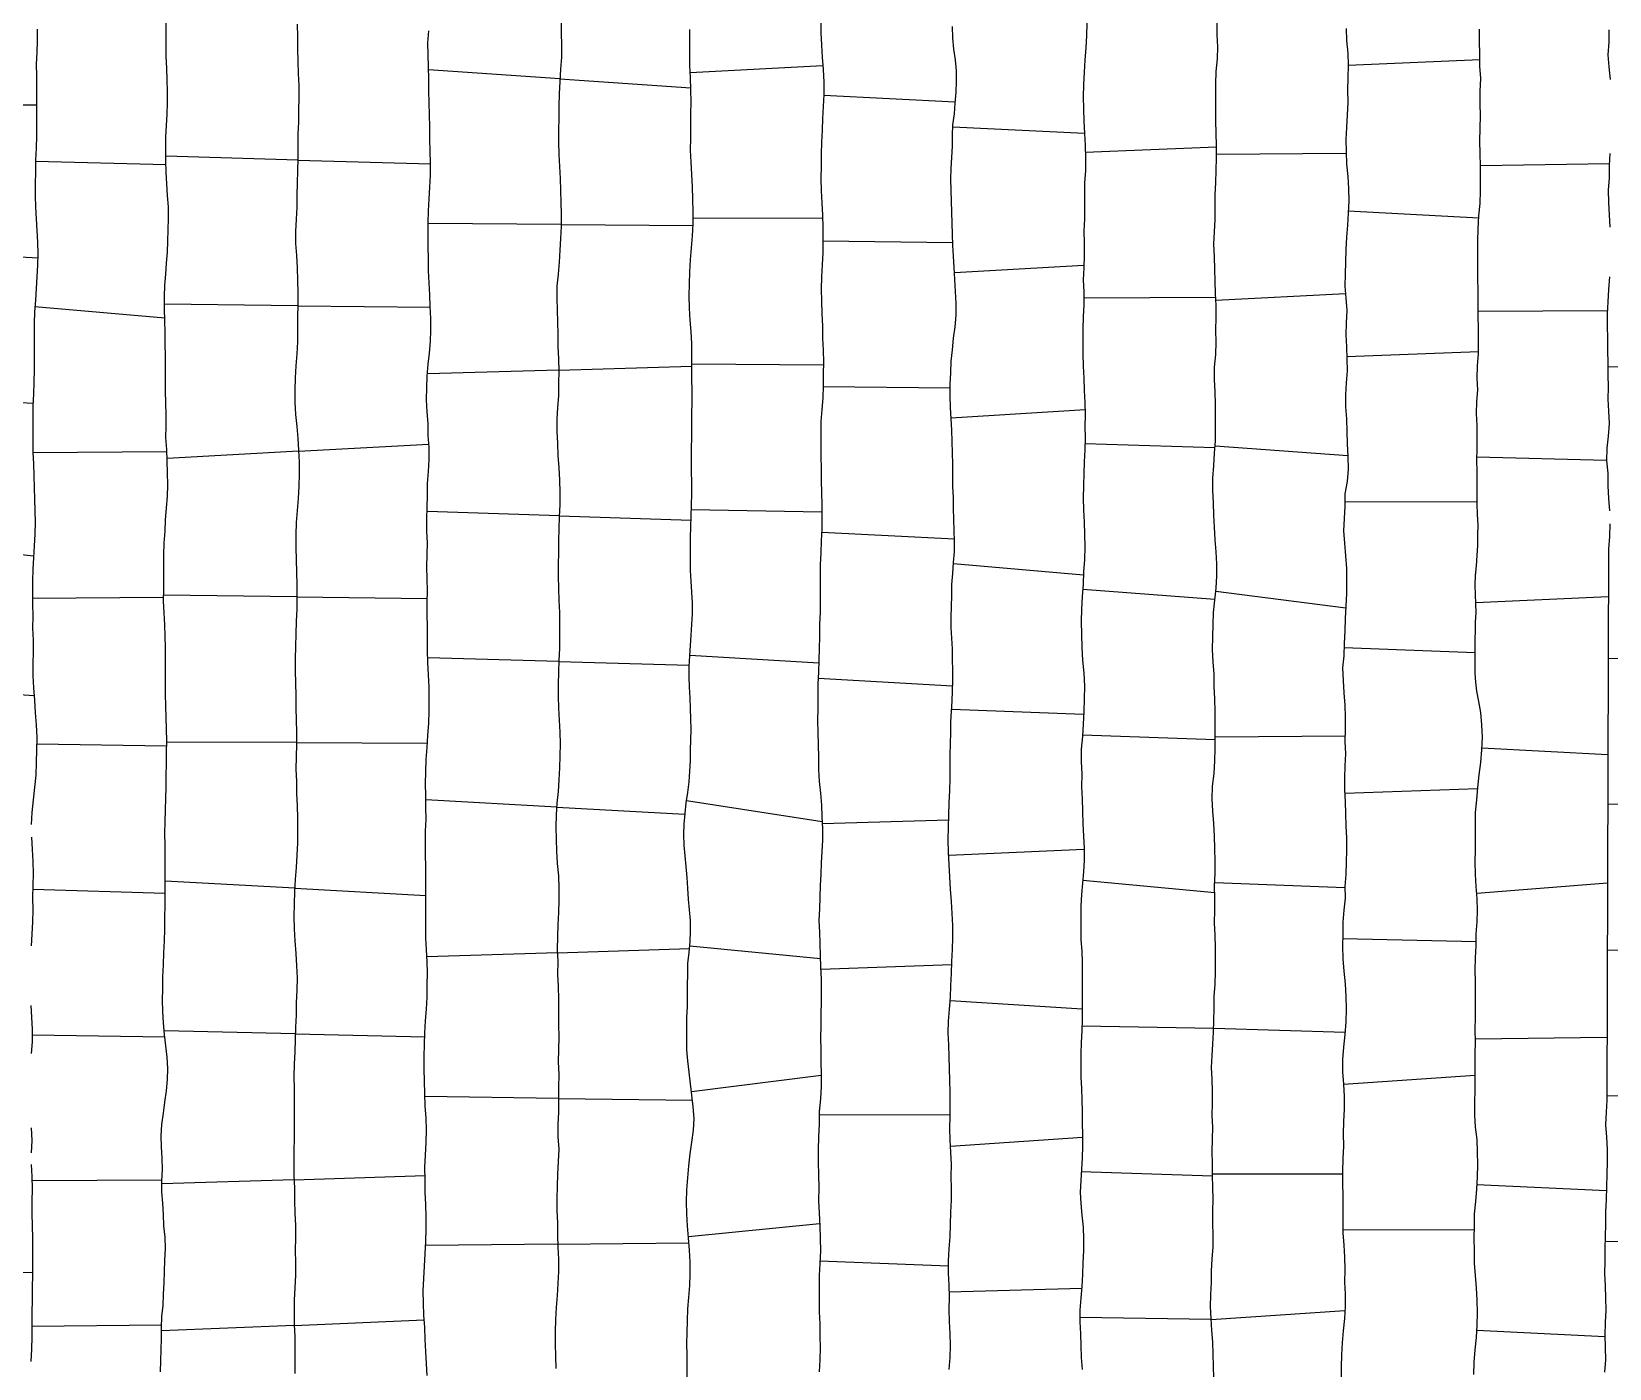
# Model space of a CAD drawing. Extents: x 703186 to 703989, y 1560402 to 1561368.
# Drawn here: x 703248.6 to 703302.7, y 1560748.1 to 1560793.9 of the extents above; entities that cross this region are included whole.
import ezdxf

# ---------------------------------------------------------------- set-up
doc = ezdxf.new("R2010")
doc.units = 0
doc.layers.add('10124_2002_REAL', color=30, linetype='Continuous')
doc.layers.add('AGROCAD PLL', color=7, linetype='Continuous')

msp = doc.modelspace()

# ---------------------------------------------------------------- linework, layer by layer
at = {"layer": '10124_2002_REAL'}
for points in [[(703248.7642, 1560794.0201), (703248.7584, 1560793.6133), (703248.7433, 1560793.2164), (703248.7297, 1560792.8188), (703248.7322, 1560792.4155), (703248.7356, 1560791.999), (703248.7322, 1560791.5863), (703248.7355, 1560791.1732), (703248.7358, 1560790.7609), (703248.7315, 1560790.3528), (703248.725, 1560789.9376), (703248.708, 1560789.5203), (703248.6973, 1560789.1178), (703248.6871, 1560788.7096), (703248.6871, 1560788.3043), (703248.7015, 1560787.9104), (703248.7238, 1560787.5139), (703248.7512, 1560787.1158), (703248.7694, 1560786.7109), (703248.7855, 1560786.3104), (703248.7727, 1560785.9181), (703248.7491, 1560785.5196), (703248.7209, 1560785.118), (703248.7019, 1560784.7204), (703248.668, 1560784.3236), (703248.6597, 1560783.9243), (703248.6516, 1560783.5335), (703248.6535, 1560783.1425), (703248.6592, 1560782.7377), (703248.6538, 1560782.3265), (703248.648, 1560781.9126), (703248.631, 1560781.5006), (703248.6161, 1560781.0925), (703248.612, 1560780.6891), (703248.6169, 1560780.2892), (703248.6142, 1560779.8914), (703248.6165, 1560779.4986), (703248.6299, 1560779.104), (703248.6473, 1560778.6961), (703248.6551, 1560778.2842), (703248.6694, 1560777.8945), (703248.6852, 1560777.4946), (703248.6894, 1560777.0955), (703248.683, 1560776.6955), (703248.6535, 1560776.2913), (703248.6347, 1560775.8815), (703248.6146, 1560775.4916), (703248.6014, 1560775.0835), (703248.5969, 1560774.6874), (703248.5997, 1560774.2909), (703248.6091, 1560773.8833), (703248.5998, 1560773.4707), (703248.6179, 1560773.0624), (703248.624, 1560772.658), (703248.6134, 1560772.2537), (703248.6166, 1560771.8415), (703248.6319, 1560771.4239), (703248.6634, 1560770.9974), (703248.6951, 1560770.5731), (703248.7218, 1560770.1553), (703248.7492, 1560769.7227), (703248.7421, 1560769.2908), (703248.7234, 1560768.8638), (703248.7087, 1560768.4347), (703248.6662, 1560768.0078), (703248.6209, 1560767.585), (703248.5815, 1560767.1554), (703248.5546, 1560766.7344)], [(703252.9959, 1560747.9618), (703252.9996, 1560748.3391), (703253.0141, 1560748.7272), (703253.021, 1560749.1039), (703253.0247, 1560749.4754), (703253.0394, 1560749.8655), (703253.0782, 1560750.2406), (703253.0992, 1560750.6273), (703253.1127, 1560751.0159), (703253.133, 1560751.4049), (703253.144, 1560751.8011), (703253.1621, 1560752.1941), (703253.1553, 1560752.5795), (703253.1003, 1560752.971), (703253.0943, 1560753.3576), (703253.0715, 1560753.749), (703253.0419, 1560754.1383), (703253.0387, 1560754.5195), (703253.0567, 1560754.9049), (703253.0426, 1560755.2893), (703253.023, 1560755.6831), (703253.0144, 1560756.0611), (703253.0353, 1560756.4473), (703253.0895, 1560756.8358), (703253.1366, 1560757.2188), (703253.1911, 1560757.6034), (703253.2287, 1560757.9915), (703253.2388, 1560758.3726), (703253.2196, 1560758.7617), (703253.1734, 1560759.1445), (703253.1245, 1560759.5348), (703253.0896, 1560759.9314), (703253.0686, 1560760.3199), (703253.0629, 1560760.7106), (703253.0668, 1560761.1099), (703253.0727, 1560761.5159), (703253.0918, 1560761.9266), (703253.1049, 1560762.3328), (703253.1291, 1560762.7446), (703253.1362, 1560763.1388), (703253.1383, 1560763.5499), (703253.154, 1560763.9634), (703253.1478, 1560764.3798), (703253.1488, 1560764.7997), (703253.1509, 1560765.2125), (703253.1478, 1560765.6253), (703253.1476, 1560766.03), (703253.1427, 1560766.4347), (703253.1541, 1560766.8392), (703253.1634, 1560767.2379), (703253.1737, 1560767.633), (703253.1852, 1560768.0284), (703253.1887, 1560768.4154), (703253.1919, 1560768.81), (703253.1953, 1560769.2045), (703253.2031, 1560769.6067), (703253.1956, 1560770.009), (703253.1829, 1560770.4099), (703253.1695, 1560770.8031), (703253.1669, 1560771.1921), (703253.1624, 1560771.5933), (703253.1611, 1560771.9897), (703253.1672, 1560772.3913), (703253.1568, 1560772.798), (703253.1521, 1560773.1964), (703253.1356, 1560773.5913), (703253.1116, 1560773.9965), (703253.0959, 1560774.4007), (703253.1013, 1560774.7936), (703253.1017, 1560775.1957), (703253.101, 1560775.5898), (703253.1079, 1560775.9854), (703253.1207, 1560776.3891), (703253.1491, 1560776.7949), (703253.1594, 1560777.1811), (703253.1945, 1560777.5939), (703253.2341, 1560777.9923), (703253.2459, 1560778.3894), (703253.2358, 1560778.7949), (703253.2166, 1560779.2047), (703253.2044, 1560779.6048), (703253.1792, 1560780.0057), (703253.1807, 1560780.4021), (703253.1824, 1560780.8051), (703253.1706, 1560781.2005), (703253.1588, 1560781.6031), (703253.1597, 1560782.0106), (703253.1669, 1560782.4121), (703253.1604, 1560782.8148), (703253.1524, 1560783.2125), (703253.1558, 1560783.6178), (703253.1414, 1560784.0237), (703253.1279, 1560784.4293), (703253.1303, 1560784.8348), (703253.1431, 1560785.2303), (703253.1685, 1560785.6094), (703253.2003, 1560785.9934), (703253.228, 1560786.3682), (703253.2455, 1560786.7442), (703253.2578, 1560787.1328), (703253.2608, 1560787.5251), (703253.262, 1560787.9175), (703253.2286, 1560788.3148), (703253.2055, 1560788.7079), (703253.186, 1560789.1024), (703253.1708, 1560789.5104), (703253.1724, 1560789.9147), (703253.1781, 1560790.3215), (703253.2, 1560790.7119), (703253.2194, 1560791.0992), (703253.2254, 1560791.4919), (703253.2268, 1560791.8842), (703253.2164, 1560792.2755), (703253.2039, 1560792.6732), (703253.1889, 1560793.079), (703253.1874, 1560793.4767), (703253.1813, 1560793.8613), (703253.1876, 1560794.262)], [(703257.6801, 1560794.1831), (703257.6927, 1560793.7567), (703257.6878, 1560793.3297), (703257.6978, 1560792.9107), (703257.716, 1560792.4953), (703257.7352, 1560792.0822), (703257.7374, 1560791.6572), (703257.7298, 1560791.2395), (703257.7194, 1560790.8274), (703257.7066, 1560790.4096), (703257.6977, 1560789.9925), (703257.7001, 1560789.5791), (703257.6883, 1560789.1622), (703257.6733, 1560788.7447), (703257.6693, 1560788.3243), (703257.6675, 1560787.9085), (703257.6412, 1560787.5009), (703257.6234, 1560787.0792), (703257.627, 1560786.6641), (703257.6598, 1560786.2488), (703257.6732, 1560785.8248), (703257.687, 1560785.3972), (703257.6979, 1560784.9765), (703257.6978, 1560784.5603), (703257.6929, 1560784.1367), (703257.6954, 1560783.7159), (703257.6958, 1560783.2977), (703257.6666, 1560782.8819), (703257.6357, 1560782.4655), (703257.6069, 1560782.0593), (703257.5991, 1560781.6361), (703257.5987, 1560781.2192), (703257.6247, 1560780.8054), (703257.662, 1560780.3858), (703257.6959, 1560779.9761), (703257.7258, 1560779.5751), (703257.7486, 1560779.1616), (703257.7447, 1560778.7491), (703257.7311, 1560778.3385), (703257.7077, 1560777.9244), (703257.6755, 1560777.5093), (703257.6436, 1560777.097), (703257.6287, 1560776.6705), (703257.631, 1560776.2417), (703257.6499, 1560775.8105), (703257.6586, 1560775.388), (703257.6717, 1560774.9663), (703257.6717, 1560774.5479), (703257.6661, 1560774.1222), (703257.6473, 1560773.7018), (703257.6336, 1560773.2777), (703257.616, 1560772.8447), (703257.6118, 1560772.4194), (703257.6141, 1560772.0031), (703257.6205, 1560771.5863), (703257.6275, 1560771.1674), (703257.6289, 1560770.7365), (703257.6389, 1560770.3178), (703257.658, 1560769.9007), (703257.6568, 1560769.4778), (703257.6398, 1560769.059), (703257.6383, 1560768.6307), (703257.651, 1560768.2145), (703257.6578, 1560767.7971), (703257.6763, 1560767.3774), (703257.6865, 1560766.9561), (703257.6862, 1560766.5315), (703257.6895, 1560766.1091), (703257.6711, 1560765.6839), (703257.647, 1560765.2603), (703257.6148, 1560764.8501), (703257.5923, 1560764.4388), (703257.5734, 1560764.0128), (703257.5639, 1560763.585), (703257.5731, 1560763.1638), (703257.5937, 1560762.7456), (703257.6307, 1560762.3137), (703257.6534, 1560761.8913), (703257.6793, 1560761.478), (703257.6677, 1560761.0518), (703257.6493, 1560760.6238), (703257.6398, 1560760.1991), (703257.6249, 1560759.7825), (703257.615, 1560759.3631), (703257.6018, 1560758.9409), (703257.5793, 1560758.5175), (703257.5628, 1560758.0954), (703257.5708, 1560757.6708), (703257.5787, 1560757.2459), (703257.5738, 1560756.8213), (703257.5779, 1560756.4051), (703257.5772, 1560755.9768), (703257.563, 1560755.5459), (703257.5599, 1560755.1168), (703257.5687, 1560754.6947), (703257.5817, 1560754.2711), (703257.5833, 1560753.8404), (703257.595, 1560753.4098), (703257.6188, 1560752.9813), (703257.6188, 1560752.5558), (703257.6079, 1560752.1372), (703257.6176, 1560751.7004), (703257.6215, 1560751.277), (703257.5952, 1560750.8498), (703257.5703, 1560750.4264), (703257.573, 1560750.008), (703257.5774, 1560749.5875), (703257.5948, 1560749.1719), (703257.6016, 1560748.7535), (703257.6032, 1560748.3319), (703257.5966, 1560747.9079)], [(703262.1355, 1560747.8424), (703262.1203, 1560748.2447), (703262.0963, 1560748.6593), (703262.0731, 1560749.0792), (703262.0586, 1560749.4918), (703262.0281, 1560749.906), (703262.0087, 1560750.327), (703262.0045, 1560750.7439), (703262.026, 1560751.1712), (703262.0449, 1560751.5917), (703262.0698, 1560752.0078), (703262.0926, 1560752.4329), (703262.0999, 1560752.8557), (703262.1036, 1560753.2832), (703262.0887, 1560753.7066), (703262.0742, 1560754.1284), (703262.0692, 1560754.5533), (703262.0623, 1560754.9764), (703262.0789, 1560755.397), (703262.1005, 1560755.8287), (703262.11, 1560756.2527), (703262.0989, 1560756.6636), (703262.0651, 1560757.094), (703262.058, 1560757.5131), (703262.0441, 1560757.9329), (703262.0356, 1560758.3578), (703262.0331, 1560758.7782), (703262.0468, 1560759.1907), (703262.0575, 1560759.5947), (703262.0797, 1560760.0009), (703262.1099, 1560760.4079), (703262.1326, 1560760.8219), (703262.1437, 1560761.234), (703262.1525, 1560761.6386), (703262.134, 1560762.0429), (703262.1189, 1560762.4428), (703262.0965, 1560762.8537), (703262.0933, 1560763.2747), (703262.0912, 1560763.6844), (703262.0892, 1560764.0899), (703262.0883, 1560764.4994), (703262.0955, 1560764.8938), (703262.0884, 1560765.2953), (703262.0804, 1560765.695), (703262.0833, 1560766.0939), (703262.0807, 1560766.5085), (703262.1035, 1560766.9183), (703262.095, 1560767.3239), (703262.0903, 1560767.7358), (703262.085, 1560768.1371), (703262.0893, 1560768.5422), (703262.1057, 1560768.9711), (703262.1336, 1560769.3801), (703262.1658, 1560769.7923), (703262.1931, 1560770.2095), (703262.2031, 1560770.6239), (703262.2094, 1560771.0393), (703262.2046, 1560771.4552), (703262.186, 1560771.8746), (703262.1624, 1560772.2911), (703262.1467, 1560772.7051), (703262.1465, 1560773.1103), (703262.1441, 1560773.5221), (703262.1433, 1560773.9354), (703262.1343, 1560774.3464), (703262.1511, 1560774.7562), (703262.1356, 1560775.1621), (703262.1321, 1560775.5778), (703262.1349, 1560775.994), (703262.1449, 1560776.3955), (703262.128, 1560776.7991), (703262.1297, 1560777.2094), (703262.1363, 1560777.619), (703262.152, 1560778.0255), (703262.1531, 1560778.4352), (703262.1814, 1560778.8505), (703262.2098, 1560779.2617), (703262.202, 1560779.6658), (703262.1765, 1560780.0786), (703262.1686, 1560780.4855), (703262.1363, 1560780.8907), (703262.1138, 1560781.3068), (703262.1225, 1560781.7189), (703262.1437, 1560782.1187), (703262.1761, 1560782.5216), (703262.2228, 1560782.9077), (703262.2575, 1560783.2979), (703262.2695, 1560783.6975), (703262.2677, 1560784.0963), (703262.2461, 1560784.502), (703262.2338, 1560784.9004), (703262.2105, 1560785.316), (703262.1848, 1560785.7318), (703262.1849, 1560786.1435), (703262.1721, 1560786.5606), (703262.1674, 1560786.9685), (703262.1715, 1560787.3747), (703262.1862, 1560787.781), (703262.2085, 1560788.1911), (703262.2299, 1560788.5983), (703262.2491, 1560789.008), (703262.255, 1560789.4261), (703262.2384, 1560789.8319), (703262.2305, 1560790.2425), (703262.2271, 1560790.6624), (703262.2188, 1560791.0786), (703262.2093, 1560791.4883), (703262.1999, 1560791.9048), (703262.1994, 1560792.3126), (703262.1858, 1560792.7272), (703262.1711, 1560793.1412), (703262.1645, 1560793.55), (703262.2006, 1560793.9609)], [(703266.733, 1560794.3024), (703266.7372, 1560793.886), (703266.7481, 1560793.4723), (703266.7427, 1560793.0509), (703266.7162, 1560792.6386), (703266.6873, 1560792.222), (703266.6706, 1560791.798), (703266.6507, 1560791.3783), (703266.6507, 1560790.9647), (703266.6451, 1560790.5541), (703266.6439, 1560790.1356), (703266.6512, 1560789.7182), (703266.6729, 1560789.3014), (703266.6958, 1560788.8977), (703266.714, 1560788.4874), (703266.7223, 1560788.0724), (703266.7394, 1560787.6672), (703266.7366, 1560787.2486), (703266.7107, 1560786.8375), (703266.6914, 1560786.4332), (703266.6707, 1560786.0226), (703266.6357, 1560785.6123), (703266.5843, 1560785.2038), (703266.5896, 1560784.794), (703266.6017, 1560784.3801), (703266.6071, 1560783.9672), (703266.6212, 1560783.5506), (703266.6258, 1560783.13), (703266.6391, 1560782.7055), (703266.6513, 1560782.2896), (703266.6474, 1560781.8697), (703266.6377, 1560781.4454), (703266.6065, 1560781.0399), (703266.5904, 1560780.6361), (703266.5851, 1560780.2261), (703266.6055, 1560779.8059), (703266.6255, 1560779.39), (703266.6524, 1560778.9674), (703266.6748, 1560778.5508), (703266.6864, 1560778.1292), (703266.6841, 1560777.7078), (703266.6705, 1560777.2921), (703266.6497, 1560776.8774), (703266.6448, 1560776.4659), (703266.6404, 1560776.0617), (703266.6274, 1560775.6609), (703266.6355, 1560775.2511), (703266.6454, 1560774.8293), (703266.6564, 1560774.4185), (703266.673, 1560774.0067), (703266.6761, 1560773.5958), (703266.6753, 1560773.1861), (703266.6733, 1560772.7749), (703266.6507, 1560772.3716), (703266.6394, 1560771.9613), (703266.6291, 1560771.5486), (703266.6316, 1560771.1412), (703266.6487, 1560770.7305), (703266.6659, 1560770.3213), (703266.6851, 1560769.9034), (703266.6994, 1560769.4991), (703266.6917, 1560769.0884), (703266.674, 1560768.6763), (703266.6587, 1560768.2752), (703266.6295, 1560767.8675), (703266.5913, 1560767.4704), (703266.5685, 1560767.0642), (703266.5522, 1560766.6513), (703266.56, 1560766.2354), (703266.5744, 1560765.8188), (703266.6028, 1560765.4029), (703266.6404, 1560764.9784), (703266.6584, 1560764.5601), (703266.6548, 1560764.1407), (703266.6391, 1560763.723), (703266.6197, 1560763.3123), (703266.6051, 1560762.8887), (703266.6008, 1560762.462), (703266.6146, 1560762.0369), (703266.6136, 1560761.6059), (703266.6302, 1560761.1766), (703266.6436, 1560760.746), (703266.6393, 1560760.3199), (703266.646, 1560759.8819), (703266.6513, 1560759.4437), (703266.6433, 1560759.0168), (703266.6328, 1560758.5957), (703266.6493, 1560758.1603), (703266.6468, 1560757.7319), (703266.6408, 1560757.3014), (703266.6383, 1560756.8719), (703266.6194, 1560756.4495), (703266.623, 1560756.029), (703266.6502, 1560755.6038), (703266.6341, 1560755.1765), (703266.6118, 1560754.7503), (703266.6003, 1560754.3243), (703266.5851, 1560753.9089), (703266.5913, 1560753.491), (703266.6056, 1560753.083), (703266.6109, 1560752.6664), (703266.615, 1560752.2465), (703266.6399, 1560751.8266), (703266.6464, 1560751.4048), (703266.6186, 1560750.9923), (703266.5976, 1560750.5811), (703266.567, 1560750.168), (703266.5395, 1560749.7579), (703266.5327, 1560749.3365), (703266.5338, 1560748.9127), (703266.5416, 1560748.4994), (703266.5527, 1560748.0758)], [(703271.0511, 1560747.7701), (703271.0551, 1560748.1609), (703271.0588, 1560748.55), (703271.0505, 1560748.9321), (703271.0548, 1560749.3195), (703271.0703, 1560749.7206), (703271.0802, 1560750.1257), (703271.1175, 1560750.518), (703271.1467, 1560750.9224), (703271.1542, 1560751.3247), (703271.1556, 1560751.7331), (703271.1337, 1560752.143), (703271.1077, 1560752.5644), (703271.0667, 1560752.9792), (703271.0438, 1560753.3894), (703271.03, 1560753.8004), (703271.0403, 1560754.2034), (703271.0742, 1560754.6186), (703271.1085, 1560755.0302), (703271.163, 1560755.4443), (703271.2211, 1560755.8482), (703271.2788, 1560756.2495), (703271.294, 1560756.6513), (703271.2646, 1560757.0533), (703271.218, 1560757.4536), (703271.1684, 1560757.8486), (703271.1296, 1560758.2461), (703271.0758, 1560758.6298), (703271.0475, 1560759.0074), (703271.0457, 1560759.3879), (703271.0415, 1560759.7616), (703271.0413, 1560760.1256), (703271.0635, 1560760.4898), (703271.0644, 1560760.8573), (703271.0723, 1560761.2275), (703271.0817, 1560761.6027), (703271.0834, 1560761.9742), (703271.1218, 1560762.3539), (703271.1569, 1560762.7202), (703271.1747, 1560763.0838), (703271.1734, 1560763.4469), (703271.1415, 1560763.8132), (703271.1058, 1560764.1776), (703271.0802, 1560764.5563), (703271.0584, 1560764.9243), (703271.0231, 1560765.2975), (703270.99, 1560765.6638), (703270.9534, 1560766.0334), (703270.9399, 1560766.3965), (703270.9588, 1560766.7551), (703270.9838, 1560767.1105), (703271.0245, 1560767.4767), (703271.0795, 1560767.8344), (703271.1254, 1560768.1976), (703271.1511, 1560768.5627), (703271.1665, 1560768.9203), (703271.1732, 1560769.2846), (703271.1869, 1560769.6376), (703271.1944, 1560769.9946), (703271.1845, 1560770.358), (703271.1733, 1560770.7195), (703271.1608, 1560771.0788), (703271.1363, 1560771.4436), (703271.1226, 1560771.8031), (703271.1272, 1560772.1595), (703271.1485, 1560772.52), (703271.1701, 1560772.881), (703271.1942, 1560773.234), (703271.2177, 1560773.5982), (703271.2342, 1560773.9652), (703271.2391, 1560774.3338), (703271.2164, 1560774.7116), (703271.1911, 1560775.0844), (703271.1731, 1560775.4551), (703271.1727, 1560775.8254), (703271.172, 1560776.1959), (703271.1728, 1560776.5669), (703271.1864, 1560776.9461), (703271.1933, 1560777.3108), (703271.1998, 1560777.6878), (703271.2167, 1560778.0753), (703271.2183, 1560778.4631), (703271.202, 1560778.8508), (703271.2043, 1560779.2435), (703271.2091, 1560779.6295), (703271.2172, 1560780.0267), (703271.2113, 1560780.4279), (703271.215, 1560780.826), (703271.2274, 1560781.2206), (703271.2338, 1560781.6215), (703271.2204, 1560782.0273), (703271.2134, 1560782.431), (703271.217, 1560782.8379), (703271.2198, 1560783.2344), (703271.1958, 1560783.6348), (703271.1581, 1560784.0385), (703271.1397, 1560784.4498), (703271.1237, 1560784.8665), (703271.1355, 1560785.2826), (703271.1524, 1560785.6952), (703271.1697, 1560786.1089), (703271.2026, 1560786.5185), (703271.2423, 1560786.9229), (703271.262, 1560787.3351), (703271.2604, 1560787.7562), (703271.2541, 1560788.185), (703271.2398, 1560788.6101), (703271.2169, 1560789.0344), (703271.1914, 1560789.4509), (703271.1746, 1560789.8633), (703271.1788, 1560790.2811), (703271.1773, 1560790.7014), (703271.18, 1560791.1114), (703271.194, 1560791.5227), (703271.1871, 1560791.9403), (703271.1717, 1560792.3529), (703271.1501, 1560792.7639), (703271.148, 1560793.1819), (703271.1512, 1560793.592), (703271.1504, 1560794.0002)], [(703275.6361, 1560794.302), (703275.6425, 1560793.8865), (703275.6594, 1560793.4646), (703275.6921, 1560793.0524), (703275.7167, 1560792.6294), (703275.7425, 1560792.1921), (703275.7465, 1560791.7734), (703275.7257, 1560791.3641), (703275.6938, 1560790.9525), (703275.6819, 1560790.5467), (703275.6619, 1560790.1404), (703275.6491, 1560789.7312), (703275.6504, 1560789.3168), (703275.6459, 1560788.896), (703275.6511, 1560788.4724), (703275.6771, 1560788.0559), (703275.7006, 1560787.6337), (703275.7099, 1560787.2116), (703275.7158, 1560786.7834), (703275.7103, 1560786.3502), (703275.686, 1560785.9325), (703275.6608, 1560785.5211), (703275.65, 1560785.0973), (703275.6611, 1560784.6815), (703275.6763, 1560784.2635), (703275.6944, 1560783.8323), (703275.7032, 1560783.4206), (703275.7192, 1560783.0099), (703275.731, 1560782.598), (703275.7251, 1560782.1898), (703275.7179, 1560781.7813), (703275.7144, 1560781.3752), (703275.6784, 1560780.967), (703275.6418, 1560780.5628), (703275.6366, 1560780.1642), (703275.6386, 1560779.7709), (703275.6466, 1560779.3602), (703275.6501, 1560778.9503), (703275.6558, 1560778.5344), (703275.6618, 1560778.1165), (703275.6812, 1560777.6994), (703275.6815, 1560777.2849), (703275.6795, 1560776.879), (703275.6589, 1560776.4674), (703275.6416, 1560776.0567), (703275.6214, 1560775.6571), (703275.6148, 1560775.2502), (703275.6154, 1560774.8425), (703275.6168, 1560774.4341), (703275.6134, 1560774.0165), (703275.5986, 1560773.5983), (703275.593, 1560773.1864), (703275.5844, 1560772.7792), (703275.5754, 1560772.379), (703275.5613, 1560771.9676), (703275.5376, 1560771.5616), (703275.5432, 1560771.1451), (703275.5337, 1560770.7227), (703275.5289, 1560770.3046), (703275.5436, 1560769.8914), (703275.5539, 1560769.4687), (703275.5616, 1560769.0435), (703275.5638, 1560768.6289), (703275.5875, 1560768.2139), (703275.6294, 1560767.8094), (703275.6598, 1560767.4006), (703275.6813, 1560766.9957), (703275.6935, 1560766.599), (703275.6934, 1560766.1989), (703275.6799, 1560765.8143), (703275.654, 1560765.4218), (703275.6405, 1560765.0315), (703275.6241, 1560764.6411), (703275.6056, 1560764.2436), (703275.5913, 1560763.846), (703275.5748, 1560763.4495), (703275.5929, 1560763.0468), (703275.6118, 1560762.6537), (703275.6221, 1560762.2486), (703275.6341, 1560761.8459), (703275.649, 1560761.4463), (703275.6562, 1560761.0442), (703275.6561, 1560760.6478), (703275.6424, 1560760.241), (703275.637, 1560759.8358), (703275.6317, 1560759.4297), (703275.637, 1560759.0104), (703275.6431, 1560758.5838), (703275.6507, 1560758.1678), (703275.6546, 1560757.7496), (703275.6253, 1560757.3293), (703275.585, 1560756.8999), (703275.5868, 1560756.4597), (703275.5622, 1560756.0223), (703275.5474, 1560755.5809), (703275.5458, 1560755.1548), (703275.5606, 1560754.7183), (703275.5755, 1560754.2781), (703275.5663, 1560753.8447), (703275.5835, 1560753.4079), (703275.6057, 1560752.9647), (703275.6215, 1560752.538), (703275.6255, 1560752.1114), (703275.6087, 1560751.6837), (703275.5801, 1560751.2656), (703275.5852, 1560750.8438), (703275.585, 1560750.4247), (703275.5844, 1560750.0195), (703275.6064, 1560749.6093), (703275.6061, 1560749.2025), (703275.6181, 1560748.785), (703275.6069, 1560748.3772), (703275.588, 1560747.972)], [(703280.0465, 1560748.0448), (703280.0735, 1560748.4586), (703280.0903, 1560748.8674), (703280.0785, 1560749.2845), (703280.0589, 1560749.6917), (703280.0464, 1560750.1087), (703280.0543, 1560750.5256), (703280.0432, 1560750.9353), (703280.0206, 1560751.3498), (703280.016, 1560751.7679), (703280.043, 1560752.1865), (703280.0732, 1560752.6016), (703280.0879, 1560753.0199), (703280.0993, 1560753.4374), (703280.126, 1560753.8549), (703280.1236, 1560754.255), (703280.1167, 1560754.668), (703280.1204, 1560755.0829), (703280.1034, 1560755.4976), (703280.0743, 1560755.9158), (703280.0661, 1560756.329), (703280.0751, 1560756.7382), (703280.0834, 1560757.1549), (703280.0784, 1560757.5595), (703280.0723, 1560757.9674), (703280.0608, 1560758.3724), (703280.0466, 1560758.7749), (703280.0277, 1560759.1826), (703280.0068, 1560759.5944), (703280.0249, 1560759.9965), (703280.0595, 1560760.4028), (703280.0846, 1560760.8093), (703280.104, 1560761.2189), (703280.1195, 1560761.6305), (703280.1312, 1560762.0381), (703280.1554, 1560762.45), (703280.1727, 1560762.8623), (703280.172, 1560763.2723), (703280.1474, 1560763.6859), (703280.1213, 1560764.1015), (703280.0876, 1560764.5184), (703280.0695, 1560764.9439), (703280.0422, 1560765.3655), (703280.0244, 1560765.7841), (703280.0134, 1560766.2083), (703280.0211, 1560766.642), (703280.0338, 1560767.0623), (703280.0472, 1560767.4808), (703280.0665, 1560767.9017), (703280.0782, 1560768.3189), (703280.0797, 1560768.7271), (703280.0836, 1560769.1285), (703280.0931, 1560769.5156), (703280.1031, 1560769.8865), (703280.1066, 1560770.2573), (703280.1297, 1560770.6164), (703280.143, 1560770.9669), (703280.1551, 1560771.3206), (703280.1648, 1560771.674), (703280.17, 1560772.0327), (703280.16, 1560772.3996), (703280.1581, 1560772.7677), (703280.1405, 1560773.1297), (703280.116, 1560773.4931), (703280.108, 1560773.855), (703280.1219, 1560774.2182), (703280.1332, 1560774.59), (703280.1344, 1560774.9646), (703280.1642, 1560775.3441), (703280.1968, 1560775.7219), (703280.2248, 1560776.0908), (703280.2247, 1560776.4583), (703280.2125, 1560776.8264), (703280.2027, 1560777.2044), (703280.1946, 1560777.5777), (703280.1904, 1560777.9532), (703280.1712, 1560778.3262), (703280.1741, 1560778.7117), (703280.1699, 1560779.097), (703280.1638, 1560779.4821), (703280.1496, 1560779.874), (703280.1324, 1560780.2617), (703280.1148, 1560780.6517), (703280.0908, 1560781.0386), (703280.0813, 1560781.4355), (703280.0807, 1560781.8375), (703280.0971, 1560782.2338), (703280.1128, 1560782.6277), (703280.158, 1560783.0198), (703280.193, 1560783.4122), (703280.2548, 1560783.8034), (703280.2867, 1560784.2068), (703280.284, 1560784.6041), (703280.2622, 1560785.0193), (703280.2358, 1560785.43), (703280.2127, 1560785.8368), (703280.1896, 1560786.2246), (703280.1723, 1560786.6013), (703280.1598, 1560786.9838), (703280.1474, 1560787.357), (703280.1403, 1560787.7404), (703280.1277, 1560788.1215), (703280.1074, 1560788.4957), (703280.0982, 1560788.8682), (703280.1136, 1560789.2417), (703280.1401, 1560789.6189), (703280.1593, 1560789.9979), (703280.1535, 1560790.3645), (703280.1716, 1560790.7389), (703280.2237, 1560791.1126), (703280.2454, 1560791.4781), (703280.2836, 1560791.8508), (703280.2943, 1560792.2179), (703280.2983, 1560792.5877), (703280.2658, 1560792.9581), (703280.2063, 1560793.3322), (703280.1678, 1560793.7163), (703280.1597, 1560794.1115)], [(703284.7612, 1560794.2203), (703284.7548, 1560793.7983), (703284.7311, 1560793.3725), (703284.6979, 1560792.9556), (703284.6748, 1560792.5387), (703284.6536, 1560792.1196), (703284.6402, 1560791.7004), (703284.6558, 1560791.2841), (703284.6685, 1560790.8579), (703284.6885, 1560790.4391), (703284.7056, 1560790.0208), (703284.7222, 1560789.6014), (703284.7206, 1560789.1704), (703284.6913, 1560788.7498), (703284.6855, 1560788.3348), (703284.6914, 1560787.9162), (703284.6814, 1560787.5049), (703284.6617, 1560787.094), (703284.6752, 1560786.6798), (703284.6804, 1560786.2573), (703284.6627, 1560785.833), (703284.645, 1560785.4163), (703284.6612, 1560784.9968), (703284.6626, 1560784.5762), (703284.6397, 1560784.1547), (703284.6308, 1560783.7303), (703284.6292, 1560783.3025), (703284.6261, 1560782.876), (703284.645, 1560782.4622), (703284.6591, 1560782.0501), (703284.6783, 1560781.6272), (703284.6972, 1560781.2101), (703284.7139, 1560780.7924), (703284.7032, 1560780.3837), (703284.7059, 1560779.9879), (703284.6935, 1560779.5888), (703284.6746, 1560779.1749), (703284.6643, 1560778.7715), (703284.6499, 1560778.3622), (703284.6384, 1560777.9438), (703284.6515, 1560777.5235), (703284.6748, 1560777.1095), (703284.6837, 1560776.6869), (703284.6953, 1560776.2583), (703284.6841, 1560775.8268), (703284.6565, 1560775.3991), (703284.6392, 1560774.9779), (703284.6066, 1560774.5541), (703284.5843, 1560774.1271), (703284.5688, 1560773.6949), (703284.5783, 1560773.2506), (703284.592, 1560772.8096), (703284.6208, 1560772.3727), (703284.6595, 1560771.9334), (703284.6872, 1560771.4882), (703284.6709, 1560771.0473), (703284.6577, 1560770.6157), (703284.6354, 1560770.1793), (703284.6194, 1560769.7514), (703284.5728, 1560769.3227), (703284.5726, 1560768.9009), (703284.5975, 1560768.4672), (703284.5865, 1560768.0283), (703284.6042, 1560767.6151), (703284.6204, 1560767.1898), (703284.6333, 1560766.7588), (703284.6514, 1560766.3406), (703284.6709, 1560765.9161), (703284.6786, 1560765.5123), (703284.6569, 1560765.1164), (703284.6203, 1560764.7231), (703284.5866, 1560764.3373), (703284.5576, 1560763.9438), (703284.556, 1560763.5542), (703284.5576, 1560763.1658), (703284.566, 1560762.781), (703284.5891, 1560762.3952), (703284.6079, 1560762.0133), (703284.6097, 1560761.6185), (703284.604, 1560761.2223), (703284.6085, 1560760.8338), (703284.6025, 1560760.4436), (703284.6019, 1560760.0475), (703284.595, 1560759.6589), (703284.574, 1560759.2658), (703284.5576, 1560758.8688), (703284.5551, 1560758.4709), (703284.5654, 1560758.0774), (703284.5842, 1560757.6871), (703284.5892, 1560757.2899), (703284.607, 1560756.8906), (703284.6074, 1560756.4973), (703284.6227, 1560756.0983), (703284.6167, 1560755.7047), (703284.6041, 1560755.3098), (703284.5781, 1560754.9138), (703284.566, 1560754.5233), (703284.5425, 1560754.1314), (703284.5565, 1560753.7371), (703284.5976, 1560753.3406), (703284.6373, 1560752.93), (703284.6531, 1560752.5235), (703284.651, 1560752.1144), (703284.6345, 1560751.7118), (703284.6144, 1560751.3066), (703284.5974, 1560750.8972), (703284.5571, 1560750.4931), (703284.5306, 1560750.0836), (703284.5241, 1560749.6759), (703284.5445, 1560749.2737), (703284.5645, 1560748.867), (703284.5697, 1560748.4575), (703284.603, 1560748.0471)], [(703289.126, 1560747.7508), (703289.1108, 1560748.1558), (703289.0962, 1560748.5678), (703289.0843, 1560748.9817), (703289.0553, 1560749.3876), (703289.0281, 1560749.7941), (703289.0131, 1560750.2003), (703289.0238, 1560750.6161), (703289.0382, 1560751.0261), (703289.0464, 1560751.4312), (703289.0646, 1560751.8356), (703289.0982, 1560752.25), (703289.0997, 1560752.6587), (703289.094, 1560753.0674), (703289.091, 1560753.4773), (703289.0983, 1560753.8828), (703289.0901, 1560754.2921), (703289.0731, 1560754.699), (703289.0736, 1560755.1103), (703289.0702, 1560755.5266), (703289.0795, 1560755.9442), (703289.0836, 1560756.3529), (703289.07, 1560756.7602), (703289.0805, 1560757.1708), (703289.0789, 1560757.5851), (703289.0635, 1560757.9988), (703289.0474, 1560758.4062), (703289.0693, 1560758.8132), (703289.0937, 1560759.2095), (703289.114, 1560759.6105), (703289.127, 1560760.0161), (703289.1329, 1560760.4247), (703289.132, 1560760.8444), (703289.1675, 1560761.2651), (703289.1785, 1560761.6811), (703289.1832, 1560762.0999), (703289.1785, 1560762.5142), (703289.1696, 1560762.9393), (703289.1482, 1560763.3661), (703289.1624, 1560763.7965), (703289.1555, 1560764.22), (703289.1505, 1560764.6374), (703289.1677, 1560765.061), (703289.1726, 1560765.4858), (703289.1616, 1560765.9138), (703289.1508, 1560766.3437), (703289.1253, 1560766.77), (703289.0845, 1560767.1983), (703289.0658, 1560767.6213), (703289.0804, 1560768.0555), (703289.1309, 1560768.4911), (703289.1621, 1560768.9195), (703289.1735, 1560769.3385), (703289.1709, 1560769.7629), (703289.1727, 1560770.1922), (703289.1666, 1560770.6135), (703289.1541, 1560771.0442), (703289.1363, 1560771.4767), (703289.1312, 1560771.8983), (703289.1019, 1560772.3226), (703289.0765, 1560772.7457), (703289.0941, 1560773.1728), (703289.0946, 1560773.5987), (703289.1062, 1560774.0116), (703289.1528, 1560774.4317), (703289.206, 1560774.8488), (703289.2286, 1560775.2672), (703289.2209, 1560775.6745), (703289.1991, 1560776.0954), (703289.1717, 1560776.5052), (703289.1483, 1560776.9348), (703289.1213, 1560777.352), (703289.1135, 1560777.7708), (703289.0907, 1560778.1995), (703289.0883, 1560778.6126), (703289.1193, 1560779.0472), (703289.1479, 1560779.4726), (703289.1788, 1560779.8921), (703289.1811, 1560780.3123), (703289.1767, 1560780.7255), (703289.1742, 1560781.1496), (703289.1652, 1560781.5763), (703289.1423, 1560782.0003), (703289.1494, 1560782.4261), (703289.1883, 1560782.8574), (703289.1978, 1560783.2766), (703289.1878, 1560783.6971), (703289.2037, 1560784.1214), (703289.2054, 1560784.5363), (703289.1847, 1560784.9475), (703289.1641, 1560785.3674), (703289.1608, 1560785.7888), (703289.1494, 1560786.2118), (703289.1281, 1560786.6388), (703289.1411, 1560787.0653), (703289.1652, 1560787.482), (703289.1709, 1560787.9022), (703289.164, 1560788.3309), (703289.1922, 1560788.7623), (703289.2073, 1560789.1725), (703289.2133, 1560789.6001), (703289.21, 1560790.0288), (703289.2078, 1560790.452), (703289.1931, 1560790.8692), (703289.1863, 1560791.3015), (703289.191, 1560791.7355), (703289.1871, 1560792.143), (703289.2035, 1560792.568), (703289.2441, 1560792.9988), (703289.2597, 1560793.4109), (703289.2421, 1560793.8192), (703289.2332, 1560794.2379)], [(703293.6591, 1560794.043), (703293.6788, 1560793.625), (703293.7165, 1560793.1979), (703293.7348, 1560792.776), (703293.7149, 1560792.3496), (703293.7115, 1560791.919), (703293.7227, 1560791.4995), (703293.6972, 1560791.0772), (703293.6705, 1560790.6464), (703293.6513, 1560790.2358), (703293.6567, 1560789.8208), (703293.6736, 1560789.3861), (703293.7147, 1560788.9636), (703293.7404, 1560788.5481), (703293.7522, 1560788.133), (703293.7292, 1560787.7064), (703293.7132, 1560787.2917), (703293.6757, 1560786.8833), (703293.6558, 1560786.4563), (703293.6432, 1560786.0301), (703293.6286, 1560785.6158), (703293.6217, 1560785.1988), (703293.6531, 1560784.785), (703293.6806, 1560784.3615), (703293.6673, 1560783.9485), (703293.6549, 1560783.5344), (703293.669, 1560783.12), (703293.6839, 1560782.7123), (703293.6913, 1560782.2981), (703293.6674, 1560781.8839), (703293.6397, 1560781.4731), (703293.644, 1560781.0579), (703293.6728, 1560780.6461), (703293.6843, 1560780.2165), (703293.6958, 1560779.7903), (703293.7246, 1560779.3618), (703293.7296, 1560778.9246), (703293.6922, 1560778.507), (703293.6206, 1560778.0815), (703293.6218, 1560777.6574), (703293.5949, 1560777.2282), (703293.5719, 1560776.811), (703293.6082, 1560776.3862), (703293.6434, 1560775.9499), (703293.6694, 1560775.5213), (703293.678, 1560775.1006), (703293.6787, 1560774.6656), (703293.6554, 1560774.2312), (703293.6261, 1560773.8059), (703293.6188, 1560773.3773), (703293.5947, 1560772.9487), (703293.5786, 1560772.5261), (703293.5415, 1560772.1066), (703293.5622, 1560771.68), (703293.5819, 1560771.2568), (703293.6125, 1560770.8337), (703293.6294, 1560770.4152), (703293.6238, 1560770.0031), (703293.621, 1560769.5837), (703293.6356, 1560769.1645), (703293.6187, 1560768.7538), (703293.6053, 1560768.3372), (703293.6084, 1560767.9306), (703293.6224, 1560767.5237), (703293.6348, 1560767.1032), (703293.652, 1560766.6903), (703293.6756, 1560766.2716), (703293.6701, 1560765.8539), (703293.6649, 1560765.4414), (703293.6521, 1560765.0202), (703293.6205, 1560764.6098), (703293.6313, 1560764.2101), (703293.5801, 1560763.7966), (703293.5515, 1560763.393), (703293.5476, 1560762.9777), (703293.5386, 1560762.5609), (703293.5489, 1560762.1342), (703293.5869, 1560761.7054), (703293.6288, 1560761.2715), (703293.651, 1560760.8338), (703293.6618, 1560760.4052), (703293.6537, 1560759.9696), (703293.6196, 1560759.5324), (703293.5707, 1560759.101), (703293.536, 1560758.6787), (703293.5391, 1560758.2531), (703293.5673, 1560757.8307), (703293.5899, 1560757.4149), (703293.5984, 1560756.9761), (703293.5712, 1560756.55), (703293.5567, 1560756.1304), (703293.5662, 1560755.7004), (703293.5496, 1560755.279), (703293.5413, 1560754.84), (703293.5359, 1560754.4224), (703293.5522, 1560753.9985), (703293.5508, 1560753.575), (703293.5511, 1560753.1575), (703293.5515, 1560752.7378), (703293.5788, 1560752.3151), (703293.6076, 1560751.8942), (703293.6117, 1560751.4732), (703293.6102, 1560751.0441), (703293.6309, 1560750.6333), (703293.6265, 1560750.2121), (703293.6039, 1560749.7911), (703293.5548, 1560749.3723), (703293.5213, 1560748.9576), (703293.5065, 1560748.5443), (703293.4945, 1560748.1282), (703293.489, 1560747.7082)], [(703298.0414, 1560747.8782), (703298.0525, 1560748.3016), (703298.0903, 1560748.7237), (703298.1299, 1560749.1453), (703298.1517, 1560749.5686), (703298.1618, 1560749.9884), (703298.1512, 1560750.4189), (703298.1345, 1560750.8443), (703298.102, 1560751.2665), (703298.0635, 1560751.6906), (703298.0593, 1560752.1192), (703298.0516, 1560752.5459), (703298.0623, 1560752.9733), (703298.0681, 1560753.389), (703298.1131, 1560753.8097), (703298.1423, 1560754.2342), (703298.162, 1560754.6525), (703298.1764, 1560755.0773), (703298.1684, 1560755.5063), (703298.1525, 1560755.9302), (703298.1028, 1560756.353), (703298.0752, 1560756.7777), (703298.076, 1560757.2092), (703298.0815, 1560757.636), (703298.0852, 1560758.052), (703298.0925, 1560758.4643), (703298.0903, 1560758.8833), (703298.0976, 1560759.288), (703298.0918, 1560759.7065), (703298.0988, 1560760.1182), (703298.1008, 1560760.5266), (703298.103, 1560760.9456), (703298.1009, 1560761.3564), (703298.0825, 1560761.7571), (703298.1015, 1560762.1651), (703298.1252, 1560762.578), (703298.1224, 1560762.9851), (703298.1583, 1560763.3965), (703298.1665, 1560763.7939), (703298.1549, 1560764.2005), (703298.1228, 1560764.6064), (703298.0967, 1560765.021), (703298.0897, 1560765.4532), (703298.0998, 1560765.8781), (703298.0945, 1560766.2991), (703298.0972, 1560766.7272), (703298.1025, 1560767.1552), (703298.1447, 1560767.5836), (703298.1813, 1560768.0122), (703298.2256, 1560768.4442), (703298.276, 1560768.8656), (703298.3105, 1560769.2971), (703298.3343, 1560769.7358), (703298.3214, 1560770.1571), (703298.2774, 1560770.5752), (703298.2108, 1560770.9609), (703298.1413, 1560771.3109), (703298.109, 1560771.6244), (703298.0894, 1560771.925), (703298.0876, 1560772.2116), (703298.0888, 1560772.5003), (703298.0908, 1560772.7973), (703298.0911, 1560773.0965), (703298.0967, 1560773.393), (703298.1006, 1560773.6921), (703298.119, 1560773.9953), (703298.1111, 1560774.3085), (703298.0968, 1560774.624), (703298.0888, 1560774.9474), (703298.0979, 1560775.2735), (703298.128, 1560775.6146), (703298.1591, 1560775.9619), (703298.1832, 1560776.3117), (703298.1803, 1560776.6668), (703298.191, 1560777.0124), (703298.1693, 1560777.3683), (703298.1513, 1560777.736), (703298.1535, 1560778.1137), (703298.1519, 1560778.4766), (703298.1543, 1560778.8469), (703298.1472, 1560779.236), (703298.1566, 1560779.6179), (703298.1538, 1560780.0231), (703298.1509, 1560780.424), (703298.1282, 1560780.8306), (703298.1456, 1560781.2436), (703298.1773, 1560781.6487), (703298.1549, 1560782.0501), (703298.1654, 1560782.4714), (703298.1993, 1560782.8945), (703298.207, 1560783.3206), (703298.207, 1560783.7491), (703298.1878, 1560784.1791), (703298.1853, 1560784.6096), (703298.1907, 1560785.0448), (703298.1815, 1560785.477), (703298.175, 1560785.8977), (703298.1823, 1560786.3236), (703298.1825, 1560786.7458), (703298.1849, 1560787.1651), (703298.2116, 1560787.6113), (703298.2612, 1560788.0412), (703298.2651, 1560788.4653), (703298.2729, 1560788.8935), (703298.2657, 1560789.3198), (703298.2584, 1560789.7465), (703298.2446, 1560790.1735), (703298.2633, 1560790.6194), (703298.2717, 1560791.0442), (703298.2564, 1560791.4629), (703298.2539, 1560791.8927), (703298.2832, 1560792.3219), (703298.2519, 1560792.7419), (703298.2438, 1560793.1686), (703298.2378, 1560793.5888), (703298.2387, 1560794.0119)], [(703302.6692, 1560793.9976), (703302.6752, 1560793.5669), (703302.6413, 1560793.1409), (703302.6682, 1560792.7197), (703302.7135, 1560792.2885)], [(703302.7051, 1560789.7495), (703302.6857, 1560789.335), (703302.6796, 1560788.9165), (703302.6534, 1560788.4961), (703302.6555, 1560788.0759), (703302.6858, 1560787.6528), (703302.707, 1560787.2225)], [(703302.6987, 1560785.5224), (703302.6574, 1560785.0871), (703302.6362, 1560784.6638), (703302.6184, 1560784.2573), (703302.616, 1560783.8319), (703302.6227, 1560783.4146), (703302.631, 1560782.9932), (703302.6363, 1560782.5765), (703302.639, 1560782.1623), (703302.6469, 1560781.7401), (703302.643, 1560781.3249), (703302.666, 1560780.9149), (703302.6833, 1560780.4856), (703302.6451, 1560780.0619), (703302.598, 1560779.6418), (703302.5904, 1560779.2145), (703302.6352, 1560778.7889), (703302.6424, 1560778.3489), (703302.6576, 1560777.9198), (703302.6968, 1560777.4908)], [(703302.709, 1560777.048), (703302.6901, 1560776.6102), (703302.6592, 1560776.1815), (703302.6014, 1560757.2822), (703302.5773, 1560756.8666), (703302.5613, 1560756.44), (703302.588, 1560756.011), (703302.6143, 1560755.5898), (703302.6104, 1560755.1728), (703302.6072, 1560754.7408), (703302.5943, 1560754.3076), (703302.5759, 1560753.8818), (703302.5547, 1560753.4595), (703302.5523, 1560753.0351), (703302.5426, 1560752.6145), (703302.5325, 1560752.1873), (703302.5362, 1560751.762), (703302.5243, 1560751.3339), (703302.5465, 1560750.9191), (703302.5541, 1560750.4964), (703302.5638, 1560750.077), (703302.5456, 1560749.656), (703302.5358, 1560749.2263), (703302.5455, 1560748.8058), (703302.5592, 1560748.3833), (703302.5254, 1560747.9558)], [(703248.5654, 1560766.3082), (703248.5932, 1560765.8859), (703248.616, 1560765.4721), (703248.6218, 1560765.0521), (703248.6162, 1560764.6416), (703248.6041, 1560764.2294), (703248.6119, 1560763.8125), (703248.6007, 1560763.4002), (703248.5776, 1560762.9807), (703248.5542, 1560762.5733)], [(703248.545, 1560760.5269), (703248.5685, 1560760.1257), (703248.5923, 1560759.7077), (703248.5864, 1560759.2842), (703248.5486, 1560758.8795)], [(703248.554, 1560756.3307), (703248.5735, 1560755.906), (703248.5514, 1560755.483)], [(703248.5563, 1560755.0738), (703248.5812, 1560754.6605), (703248.5828, 1560754.2402), (703248.5741, 1560753.8202), (703248.5725, 1560753.3946), (703248.5923, 1560752.9735), (703248.5982, 1560752.5518), (703248.5956, 1560752.1294), (703248.605, 1560751.7088), (703248.599, 1560751.2827), (703248.5872, 1560750.855), (703248.5828, 1560750.4291), (703248.5731, 1560750.0067), (703248.5769, 1560749.5888), (703248.582, 1560749.1622), (703248.5682, 1560748.74), (703248.5408, 1560748.3195)]]:
    msp.add_lwpolyline(points, dxfattribs=at)
at = {"layer": 'AGROCAD PLL', "color": 1, "true_color": 0xff0000}
for points in [[(703271.1624, 1560792.5299), (703275.7086, 1560792.7688)], [(703244.1644, 1560791.4238), (703248.7335, 1560791.426)], [(703257.6986, 1560789.5275), (703262.2546, 1560789.3986)], [(703266.7371, 1560787.3168), (703262.1712, 1560787.3473)], [(703266.7371, 1560787.3168), (703262.1712, 1560787.3473)], [(703244.183, 1560786.4327), (703248.7811, 1560786.1742)], [(703257.6975, 1560784.5311), (703253.1288, 1560784.5839)], [(703257.6975, 1560784.5311), (703253.1288, 1560784.5839)], [(703257.6975, 1560784.5311), (703262.2474, 1560784.4784)], [(703266.6503, 1560782.3242), (703271.2136, 1560782.458)], [(703302.6372, 1560782.4328), (703307.2053, 1560782.4625)], [(703280.113, 1560780.6808), (703284.707, 1560780.9657)], [(703248.6165, 1560779.5012), (703253.2067, 1560779.5281)], [(703289.1669, 1560779.7303), (703293.7224, 1560779.3947)], [(703275.6735, 1560776.7596), (703280.2223, 1560776.5319)], [(703257.6717, 1560774.5443), (703253.0987, 1560774.6045)], [(703257.6717, 1560774.5443), (703253.0987, 1560774.6045)], [(703275.5493, 1560771.7619), (703280.1598, 1560771.4928)], [(703284.6219, 1560769.8182), (703289.1716, 1560769.6481)], [(703293.6123, 1560767.8176), (703298.1781, 1560767.9747)], [(703271.0369, 1560767.5571), (703275.686, 1560766.8422)], [(703280.0283, 1560765.6914), (703284.6714, 1560765.8888)], [(703293.5443, 1560762.8248), (703298.1242, 1560762.7259)], [(703266.6414, 1560757.3429), (703262.0598, 1560757.4067)], [(703266.6414, 1560757.3429), (703262.0598, 1560757.4067)], [(703266.6414, 1560757.3429), (703271.2383, 1560757.2788)], [(703289.0301, 1560749.7635), (703293.6189, 1560750.0706)], [(703257.5786, 1560749.5599), (703253.0236, 1560749.3692)], [(703257.5786, 1560749.5599), (703253.0236, 1560749.3692)]]:
    msp.add_lwpolyline(points, dxfattribs=at)
at = {"layer": 'AGROCAD PLL', "color": 3, "true_color": 0x00ff00}
for points in [[(703293.7346, 1560792.7803), (703298.2475, 1560792.9761)], [(703266.6937, 1560792.3136), (703262.1891, 1560792.6261)], [(703266.6937, 1560792.3136), (703262.1891, 1560792.6261)], [(703266.6937, 1560792.3136), (703271.1848, 1560792.002)], [(703275.7452, 1560791.7481), (703280.2496, 1560791.5192)], [(703280.1679, 1560790.6624), (703284.6883, 1560790.4439)], [(703280.1679, 1560790.6624), (703284.6883, 1560790.4439)], [(703257.6986, 1560789.5275), (703253.1714, 1560789.6557)], [(703257.6986, 1560789.5275), (703253.1714, 1560789.6557)], [(703284.7143, 1560789.8014), (703289.2104, 1560789.9794)], [(703248.7073, 1560789.4936), (703253.1759, 1560789.3748)], [(703293.7335, 1560787.7868), (703298.2077, 1560787.5456)], [(703266.7371, 1560787.3168), (703271.2597, 1560787.2865)], [(703275.7154, 1560786.7523), (703280.1692, 1560786.6958)], [(703280.2223, 1560785.6672), (703284.6663, 1560785.9196)], [(703284.6618, 1560784.8046), (703289.1911, 1560784.8196)], [(703289.1958, 1560784.7265), (703293.6406, 1560784.9503)], [(703248.683, 1560784.4996), (703253.1382, 1560784.119)], [(703271.2144, 1560782.5406), (703275.7296, 1560782.5007)], [(703293.681, 1560782.7929), (703298.2004, 1560782.958)], [(703266.6503, 1560782.3242), (703262.1496, 1560782.1921)], [(703266.6503, 1560782.3242), (703262.1496, 1560782.1921)], [(703244.1308, 1560781.4366), (703248.6194, 1560781.1835)], [(703257.7278, 1560779.5394), (703262.1946, 1560779.7857)], [(703284.7003, 1560779.8074), (703289.1623, 1560779.6688)], [(703257.7278, 1560779.5394), (703253.214, 1560779.2905)], [(703257.7278, 1560779.5394), (703253.214, 1560779.2905)], [(703293.6214, 1560777.8046), (703298.1518, 1560777.8174)], [(703266.6717, 1560777.3287), (703262.134, 1560777.4771)], [(703266.6717, 1560777.3287), (703262.134, 1560777.4771)], [(703266.6717, 1560777.3287), (703271.1908, 1560777.1808)], [(703271.1973, 1560777.5421), (703275.6814, 1560777.4648)], [(703280.1935, 1560775.6841), (703284.6524, 1560775.2993)], [(703248.5982, 1560774.5048), (703253.0978, 1560774.5366)], [(703257.6717, 1560774.5443), (703262.14, 1560774.4856)], [(703284.6264, 1560774.8115), (703289.1568, 1560774.463)], [(703289.1919, 1560774.7383), (703293.6512, 1560774.1695)], [(703298.1091, 1560774.3526), (703302.6542, 1560774.5586)], [(703293.5895, 1560772.8124), (703298.0897, 1560772.6409)], [(703266.6496, 1560772.3308), (703262.1562, 1560772.4546)], [(703266.6496, 1560772.3308), (703262.1562, 1560772.4546)], [(703266.6496, 1560772.3308), (703271.13, 1560772.2074)], [(703302.6478, 1560772.4444), (703307.1612, 1560772.4306)], [(703244.179, 1560771.4705), (703248.6513, 1560771.1609)], [(703280.1325, 1560770.689), (703284.6527, 1560770.5175)], [(703248.7457, 1560769.51), (703253.1998, 1560769.4367)], [(703257.657, 1560769.5461), (703253.2022, 1560769.5587)], [(703257.657, 1560769.5461), (703253.2022, 1560769.5587)], [(703257.657, 1560769.5461), (703262.1456, 1560769.5333)], [(703289.171, 1560769.7463), (703293.6223, 1560769.7736)], [(703266.5838, 1560767.3363), (703262.092, 1560767.5885)], [(703266.5838, 1560767.3363), (703262.092, 1560767.5885)], [(703302.6325, 1560767.4445), (703307.1719, 1560767.4306)], [(703257.5984, 1560764.55), (703253.1488, 1560764.7934)], [(703257.5984, 1560764.55), (703253.1488, 1560764.7934)], [(703257.5984, 1560764.55), (703253.1488, 1560764.7934)], [(703257.5984, 1560764.55), (703253.1488, 1560764.7934)], [(703284.6298, 1560764.8253), (703289.1533, 1560764.4044)], [(703289.1553, 1560764.7544), (703293.6215, 1560764.5731)], [(703298.1404, 1560764.3834), (703302.6242, 1560764.738)], [(703248.6126, 1560764.5197), (703253.1477, 1560764.3865)], [(703248.6126, 1560764.5197), (703253.1478, 1560764.3865)], [(703257.5984, 1560764.55), (703262.0887, 1560764.3044)], [(703266.6047, 1560762.3415), (703271.1347, 1560762.4886)], [(703271.1428, 1560762.5726), (703275.6252, 1560762.1431)], [(703266.6047, 1560762.3415), (703262.1282, 1560762.1962)], [(703266.6047, 1560762.3415), (703262.1282, 1560762.1962)], [(703275.6369, 1560761.7716), (703280.1284, 1560761.939)], [(703302.6172, 1560762.4445), (703307.0794, 1560762.4308)], [(703280.0777, 1560760.6981), (703284.6025, 1560760.4187)], [(703284.598, 1560759.8297), (703289.1185, 1560759.7494)], [(703289.1187, 1560759.7573), (703293.6259, 1560759.6129)], [(703248.5897, 1560759.5238), (703253.1338, 1560759.4604)], [(703257.6195, 1560759.5553), (703253.1133, 1560759.6617)], [(703257.6195, 1560759.5553), (703253.1133, 1560759.6617)], [(703298.0962, 1560759.3875), (703302.608, 1560759.45)], [(703271.2015, 1560757.5852), (703275.6509, 1560758.1439)], [(703293.567, 1560757.8359), (703298.0867, 1560758.1377)], [(703302.6019, 1560757.4445), (703307.109, 1560757.4307)], [(703302.6019, 1560757.4445), (703307.1085, 1560757.4307)], [(703275.5855, 1560756.7752), (703280.0762, 1560756.7936)], [(703280.0891, 1560755.7027), (703284.6215, 1560756.0181)], [(703248.5817, 1560754.5289), (703253.0399, 1560754.5458)], [(703257.5729, 1560754.5571), (703253.0396, 1560754.4179)], [(703257.5729, 1560754.5571), (703253.0396, 1560754.4179)], [(703257.5729, 1560754.5571), (703262.0669, 1560754.695)], [(703284.5756, 1560754.8331), (703289.0733, 1560754.6937)], [(703284.5756, 1560754.8331), (703289.0731, 1560754.6937)], [(703289.0732, 1560754.7604), (703293.5402, 1560754.7549)], [(703271.1034, 1560752.6078), (703275.6013, 1560753.0524)], [(703293.5514, 1560752.8386), (703298.059, 1560752.8429)], [(703266.614, 1560752.3459), (703262.0856, 1560752.3016)], [(703266.614, 1560752.3459), (703262.0856, 1560752.3016)], [(703266.614, 1560752.3459), (703271.1185, 1560752.3898)], [(703302.5387, 1560752.4485), (703307.0869, 1560752.3409)], [(703302.5387, 1560752.4485), (703307.087, 1560752.3409)], [(703244.1081, 1560751.4928), (703248.6002, 1560751.3703)], [(703280.0494, 1560750.7076), (703284.5908, 1560750.8307)], [(703248.5776, 1560749.5299), (703253.0288, 1560749.5832)], [(703257.5786, 1560749.5599), (703262.0398, 1560749.7467)], [(703284.5268, 1560749.8426), (703289.0297, 1560749.7708)]]:
    msp.add_lwpolyline(points, dxfattribs=at)
at = {"layer": 'AGROCAD PLL', "color": 5, "true_color": 0x0000ff}
for points in [[(703289.2124, 1560789.7228), (703293.6592, 1560789.757)], [(703298.2654, 1560789.3381), (703302.6894, 1560789.4138)], [(703271.2612, 1560787.5328), (703275.7025, 1560787.5497)], [(703298.1869, 1560784.3422), (703302.6232, 1560784.368)], [(703275.7177, 1560781.7555), (703280.0809, 1560781.7179)], [(703298.1499, 1560779.3471), (703302.5908, 1560779.2378)], [(703244.2206, 1560776.4482), (703248.6378, 1560775.9499)], [(703271.1501, 1560772.547), (703275.5721, 1560772.2824)], [(703298.3145, 1560769.3713), (703302.6377, 1560769.1367)], [(703266.5838, 1560767.3363), (703270.9823, 1560767.0894)], [(703275.6883, 1560766.7676), (703280.0289, 1560766.9011)], [(703257.6195, 1560759.5553), (703262.0537, 1560759.4506)], [(703298.1497, 1560754.3924), (703302.5889, 1560754.1833)], [(703275.6124, 1560751.7782), (703280.0178, 1560751.6052)], [(703298.143, 1560749.4), (703302.537, 1560749.1737)]]:
    msp.add_lwpolyline(points, dxfattribs=at)

doc.saveas('drawing.dxf')
